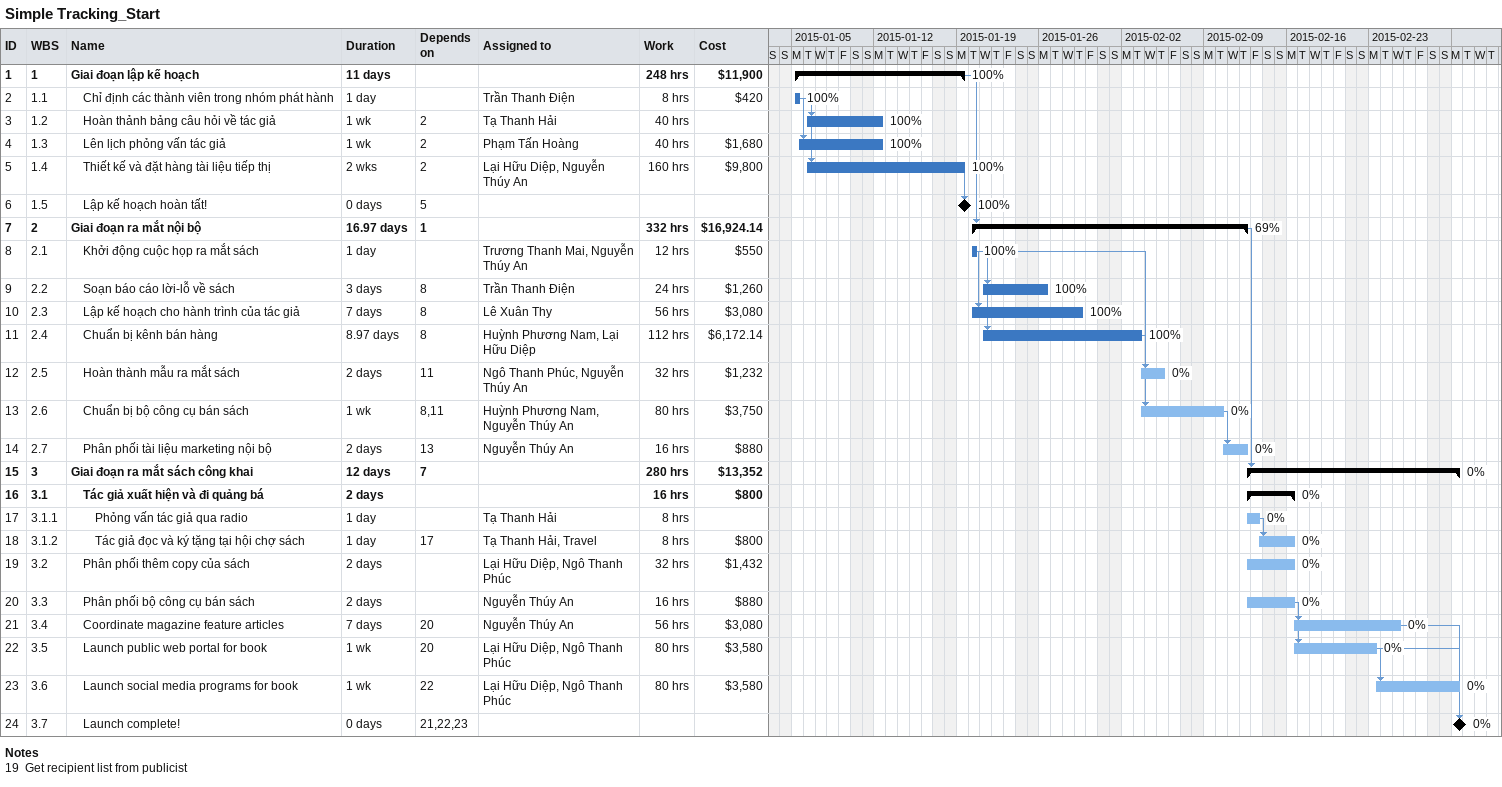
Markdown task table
Simple Tracking_Start

| ID | WBS | Task | Duration | Start | Finish | Predecessors | Resources | % complete | Work (h) | Cost ($) |
|---|---|---|---|---|---|---|---|---|---|---|
| 1 | 1 | **Giai đoạn lập kế hoạch** | 11d | 2015-01-05 | 2015-01-19 |  |  | 100 | 248 | 11900 |
| 2 | 1.1 | Chỉ định các thành viên trong nhóm phát hành | 1d | 2015-01-05 | 2015-01-05 |  | Trần Thanh Điện | 100 | 8 | 420 |
| 3 | 1.2 | Hoàn thảnh bảng câu hỏi về tác giả | 1w | 2015-01-06 | 2015-01-12 | 2 | Tạ Thanh Hải | 100 | 40 |  |
| 4 | 1.3 | Lên lịch phỏng vấn tác giả | 1w | 2015-01-05 | 2015-01-12 | 2 | Phạm Tấn Hoàng | 100 | 40 | 1680 |
| 5 | 1.4 | Thiết kế và đặt hàng tài liệu tiếp thị | 2w | 2015-01-06 | 2015-01-19 | 2 | Lại Hữu Diệp, Nguyễn Thúy An | 100 | 160 | 9800 |
| 6 | 1.5 | Lập kế hoạch hoàn tất! | 0d | 2015-01-19 | 2015-01-19 | 5 |  | 100 |  |  |
| 7 | 2 | **Giai đoạn ra mắt nội bộ** | 16.97d | 2015-01-20 | 2015-02-12 | 1 |  | 69 | 332 | 16924.14 |
| 8 | 2.1 | Khởi động cuộc họp ra mắt sách | 1d | 2015-01-20 | 2015-01-20 |  | Trương Thanh Mai, Nguyễn Thúy An | 100 | 12 | 550 |
| 9 | 2.2 | Soạn báo cáo lời-lỗ về sách | 3d | 2015-01-21 | 2015-01-26 | 8 | Trần Thanh Điện | 100 | 24 | 1260 |
| 10 | 2.3 | Lập kế hoạch cho hành trình của tác giả | 7d | 2015-01-20 | 2015-01-29 | 8 | Lê Xuân Thy | 100 | 56 | 3080 |
| 11 | 2.4 | Chuẩn bị kênh bán hàng | 8.97d | 2015-01-21 | 2015-02-03 | 8 | Huỳnh Phương Nam, Lại Hữu Diệp | 100 | 112 | 6172.14 |
| 12 | 2.5 | Hoàn thành mẫu ra mắt sách | 2d | 2015-02-03 | 2015-02-05 | 11 | Ngô Thanh Phúc, Nguyễn Thúy An | 0 | 32 | 1232 |
| 13 | 2.6 | Chuẩn bị bộ công cụ bán sách | 1w | 2015-02-03 | 2015-02-10 | 8, 11 | Huỳnh Phương Nam, Nguyễn Thúy An | 0 | 80 | 3750 |
| 14 | 2.7 | Phân phối tài liệu marketing nội bộ | 2d | 2015-02-10 | 2015-02-12 | 13 | Nguyễn Thúy An | 0 | 16 | 880 |
| 15 | 3 | **Giai đoạn ra mắt sách công khai** | 12d | 2015-02-12 | 2015-03-02 | 7 |  | 0 | 280 | 13352 |
| 16 | 3.1 | **Tác giả xuất hiện và đi quảng bá** | 2d | 2015-02-12 | 2015-02-16 |  |  | 0 | 16 | 800 |
| 17 | 3.1.1 | Phỏng vấn tác giả qua radio | 1d | 2015-02-12 | 2015-02-13 |  | Tạ Thanh Hải | 0 | 8 |  |
| 18 | 3.1.2 | Tác giả đọc và ký tặng tại hội chợ sách | 1d | 2015-02-13 | 2015-02-16 | 17 | Tạ Thanh Hải, Travel | 0 | 8 | 800 |
| 19 | 3.2 | Phân phối thêm copy của sách | 2d | 2015-02-12 | 2015-02-16 |  | Lại Hữu Diệp, Ngô Thanh Phúc | 0 | 32 | 1432 |
| 20 | 3.3 | Phân phối bộ công cụ bán sách | 2d | 2015-02-12 | 2015-02-16 |  | Nguyễn Thúy An | 0 | 16 | 880 |
| 21 | 3.4 | Coordinate magazine feature articles | 7d | 2015-02-16 | 2015-02-25 | 20 | Nguyễn Thúy An | 0 | 56 | 3080 |
| 22 | 3.5 | Launch public web portal for book | 1w | 2015-02-16 | 2015-02-23 | 20 | Lại Hữu Diệp, Ngô Thanh Phúc | 0 | 80 | 3580 |
| 23 | 3.6 | Launch social media programs for book | 1w | 2015-02-23 | 2015-03-02 | 22 | Lại Hữu Diệp, Ngô Thanh Phúc | 0 | 80 | 3580 |
| 24 | 3.7 | Launch complete! | 0d | 2015-03-02 | 2015-03-02 | 21, 22, 23 |  | 0 |  |  |

Notes
- 19: Get recipient list from publicist
